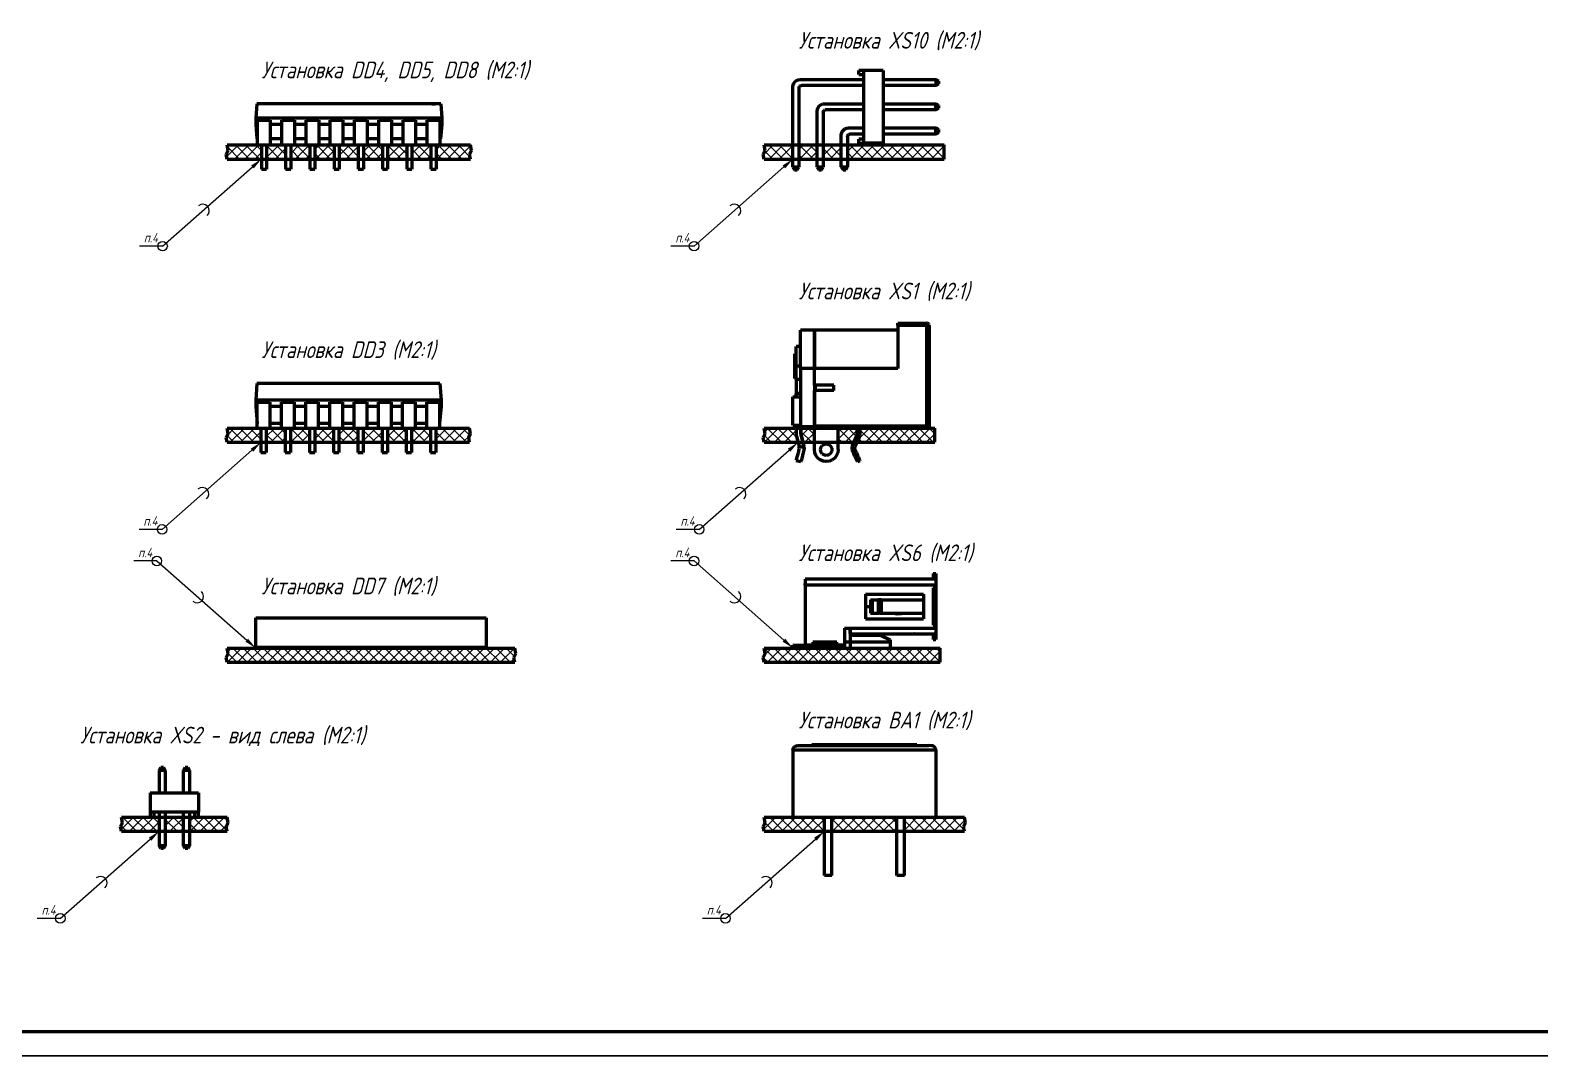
# Model space of a CAD drawing. Extents: x 260 to 1101, y 70 to 664.
# Drawn here: x 499.5 to 816.1, y 70 to 284.9 of the extents above; entities that cross this region are included whole.
import ezdxf

# ---------------------------------------------------------------- set-up
doc = ezdxf.new("R2010")
doc.units = 0
doc.header["$MEASUREMENT"] = 0
doc.layers.get('0').update_dxf_attribs({"linetype": 'CONTINUOUS', "lineweight": 15})
doc.layers.add('KONTUR', color=7, linetype='CONTINUOUS')
doc.layers.add('Основная', color=7, linetype='CONTINUOUS', lineweight=50)
doc.layers.add('тонкая', color=7, linetype='CONTINUOUS', lineweight=20)
doc.styles.add('GOST type A0', font='', dxfattribs={"oblique": 15, "height": 3.5})
doc.styles.get('GOST type A0').set_extended_font_data('GOST type A')
pattern_1 = [(45, (-36.2913, -26.6568), (-1.0606602, 1.0606602), []), (135, (-36.2913, -26.6568), (-1.0606602, -1.0606602), [])]

msp = doc.modelspace()

# ---------------------------------------------------------------- hatches: boundary and pattern name
h = msp.add_hatch()
h.set_pattern_fill('ANSI37', color=256, scale=12)
h.set_pattern_definition([(45, (-46.8164, -6.7529), (-1.0606602, 1.0606602), []), (135, (-46.8164, -6.7529), (-1.0606602, -1.0606602), [])])
h.paths.add_polyline_path([(540.823, 260.853), (541.023, 259.693), (540.623, 258.893), (540.823, 257.893), (548.017, 257.893), (548.017, 260.853), (547.231, 260.853)])
h.paths.add_polyline_path([(553.097, 257.893), (553.097, 260.853), (552.311, 260.853), (549.085, 260.853), (549.085, 257.893)])
h.paths.add_polyline_path([(558.177, 257.893), (558.177, 260.853), (557.391, 260.853), (554.165, 260.853), (554.165, 257.893)])
h.paths.add_polyline_path([(563.257, 257.893), (563.257, 260.853), (562.471, 260.853), (559.245, 260.853), (559.245, 257.893)])
h.paths.add_polyline_path([(568.337, 257.893), (568.337, 260.853), (567.551, 260.853), (564.325, 260.853), (564.325, 257.893)])
h.paths.add_polyline_path([(573.417, 257.893), (573.417, 260.853), (572.631, 260.853), (569.405, 260.853), (569.405, 257.893)])
h.paths.add_polyline_path([(578.497, 257.893), (578.497, 260.853), (577.711, 260.853), (574.485, 260.853), (574.485, 257.893)])
h.paths.add_polyline_path([(583.577, 257.893), (583.577, 260.853), (582.791, 260.853), (579.565, 260.853), (579.565, 257.893)])
h.paths.add_polyline_path([(591.839, 257.893), (591.639, 258.893), (592.039, 259.693), (591.839, 260.853), (584.645, 260.853), (584.645, 257.893)])
h = msp.add_hatch()
h.set_pattern_fill('ANSI37', color=256, scale=12)
h.set_pattern_definition([(45, (-38.7913, -0.515), (-1.0606602, 1.0606602), []), (135, (-38.7913, -0.515), (-1.0606602, -1.0606602), [])])
h.paths.add_polyline_path([(653.461, 260.853), (653.661, 259.693), (653.261, 258.893), (653.461, 257.893), (659.461, 257.893), (659.461, 260.853)])
h.paths.add_polyline_path([(664.541, 257.893), (664.541, 260.853), (660.731, 260.853), (660.731, 257.893)])
h.paths.add_polyline_path([(669.621, 257.893), (669.621, 260.853), (665.811, 260.853), (665.811, 257.893)])
h.paths.add_polyline_path([(691.193, 257.893), (691.193, 260.853), (670.891, 260.853), (670.891, 257.893)])
h = msp.add_hatch()
h.set_pattern_fill('ANSI37', color=256, scale=12)
h.set_pattern_definition([(45, (-46.8164, -46.1026), (-1.0606602, 1.0606602), []), (135, (-46.8164, -46.1026), (-1.0606602, -1.0606602), [])])
h.paths.add_polyline_path([(540.823, 201.503), (541.023, 200.343), (540.623, 199.543), (540.823, 198.543), (547.917, 198.543), (547.917, 201.503), (547.155, 201.503)])
h.paths.add_polyline_path([(552.997, 201.503), (552.235, 201.503), (549.033, 201.503), (549.033, 198.543), (552.997, 198.543)])
h.paths.add_polyline_path([(558.077, 201.503), (557.315, 201.503), (554.113, 201.503), (554.113, 198.543), (558.077, 198.543)])
h.paths.add_polyline_path([(563.157, 198.543), (563.157, 201.503), (562.395, 201.503), (559.193, 201.503), (559.193, 198.543)])
h.paths.add_polyline_path([(568.237, 198.543), (568.237, 201.503), (567.475, 201.503), (564.273, 201.503), (564.273, 198.543)])
h.paths.add_polyline_path([(573.317, 198.543), (573.317, 201.503), (572.555, 201.503), (569.353, 201.503), (569.353, 198.543)])
h.paths.add_polyline_path([(578.397, 201.503), (577.635, 201.503), (574.433, 201.503), (574.433, 198.543), (578.397, 198.543)])
h.paths.add_polyline_path([(583.477, 201.503), (582.715, 201.503), (579.513, 201.503), (579.513, 198.543), (583.477, 198.543)])
h.paths.add_polyline_path([(584.593, 198.543), (591.687, 198.543), (591.487, 199.543), (591.887, 200.343), (591.687, 201.503), (584.593, 201.503)])
h = msp.add_hatch()
h.set_pattern_fill('ANSI37', color=256, scale=12)
h.set_pattern_definition(pattern_1)
h.paths.add_polyline_path([(653.461, 201.503), (653.661, 200.343), (653.261, 199.543), (653.461, 198.543), (660.546, 198.543), (660.223, 199.751, -0.0919094), (660.161, 200.217), (660.161, 201.503)])
h = msp.add_hatch()
h.set_pattern_fill('ANSI37', color=256, scale=12)
h.set_pattern_definition(pattern_1)
h.paths.add_polyline_path([(663.961, 201.503), (661.161, 201.503), (661.161, 200.217), (661.165, 200.147), (661.173, 200.079), (661.189, 200.009), (661.582, 198.543), (663.961, 198.543)])
h.paths.add_polyline_path([(672.264, 198.543), (672.887, 199.879), (672.927, 199.987), (672.953, 200.101), (672.961, 200.217), (672.961, 201.503), (668.961, 201.503), (668.961, 198.543)])
h = msp.add_hatch()
h.set_pattern_fill('ANSI37', color=256, scale=12)
h.set_pattern_definition(pattern_1)
h.paths.add_polyline_path([(689.207, 198.543), (689.207, 201.503), (673.561, 201.503), (673.561, 200.217), (673.547, 200.015), (673.503, 199.815), (673.429, 199.625), (672.925, 198.543)])
h = msp.add_hatch()
h.set_pattern_fill('ANSI37', color=256, scale=12)
h.set_pattern_definition([(45, (-42.5389, -27.8904), (-1.0606602, 1.0606602), []), (135, (-42.5389, -27.8904), (-1.0606602, -1.0606602), [])])
h.paths.add_polyline_path([(601.135, 152.474), (600.935, 153.474), (601.335, 154.274), (601.135, 155.434), (540.823, 155.434), (541.023, 154.274), (540.623, 153.474), (540.823, 152.474)])
h = msp.add_hatch()
h.set_pattern_fill('ANSI37', color=256, scale=12)
h.set_pattern_definition([(45, (-36.2913, -43.6854), (-1.0606602, 1.0606602), []), (135, (-36.2913, -43.6854), (-1.0606602, -1.0606602), [])])
h.paths.add_polyline_path([(653.461, 155.434), (653.661, 154.274), (653.261, 153.474), (653.461, 152.474), (690.361, 152.474), (690.361, 155.434)])
h = msp.add_hatch()
h.set_pattern_fill('ANSI37', color=256, scale=12)
h.set_pattern_definition([(45, (71.3823, -32.8286), (-1.06066, 1.06066), []), (135, (71.3823, -32.8286), (-1.06066, -1.06066), [])])
h.paths.add_polyline_path([(526.568, 117.044), (526.568, 120.004), (518.663, 120.004), (518.863, 118.844), (518.463, 118.044), (518.663, 117.044)])
h.paths.add_polyline_path([(531.648, 117.044), (531.648, 120.004), (527.838, 120.004), (527.838, 117.044)])
h.paths.add_polyline_path([(540.823, 117.044), (540.623, 118.044), (541.023, 118.844), (540.823, 120.004), (532.918, 120.004), (532.918, 117.044)])
h = msp.add_hatch()
h.set_pattern_fill('ANSI37', color=256, scale=12)
h.set_pattern_definition([(45, (67.5989, -35.5048), (-1.06066, 1.06066), []), (135, (67.5989, -35.5048), (-1.06066, -1.06066), [])])
h.paths.add_polyline_path([(681.261, 117.044), (681.261, 120.004), (667.661, 120.004), (667.661, 117.044)])
h.paths.add_polyline_path([(682.861, 120.004), (682.861, 117.044), (695.461, 117.044), (695.261, 118.044), (695.661, 118.844), (695.461, 120.004)])
h.paths.add_polyline_path([(653.461, 120.004), (653.661, 118.844), (653.261, 118.044), (653.461, 117.044), (666.061, 117.044), (666.061, 120.004)])

# ---------------------------------------------------------------- linework, layer by layer
for p, q in [((527.294, 239.648), (546.141, 256.241)), ((638.738, 239.648), (657.585, 256.241)), ((527.294, 239.648), (522.454, 239.648)), ((638.738, 239.648), (633.898, 239.648)), ((527.194, 180.298), (546.041, 196.891)), ((639.823, 180.298), (658.67, 196.891)), ((527.194, 180.298), (522.354, 180.298)), ((639.823, 180.298), (634.983, 180.298)), ((526.1, 173.679), (521.26, 173.679)), ((526.1, 173.679), (544.947, 157.086)), ((638.738, 173.679), (633.898, 173.679)), ((638.738, 173.679), (657.585, 157.086)), ((505.845, 98.8), (524.692, 115.392)), ((645.338, 98.8), (664.185, 115.392)), ((505.845, 98.8), (501.005, 98.8)), ((645.338, 98.8), (640.498, 98.8))]:
    msp.add_line(p, q)
for centre in [(527.294, 239.648), (638.738, 239.648), (527.194, 180.298), (639.823, 180.298), (526.1, 173.679), (638.738, 173.679), (505.845, 98.8), (645.338, 98.8)]:
    msp.add_circle(centre, 1)
for centre, start, end in [((535.729, 247.074), 311.36007, 131.36007), ((647.173, 247.074), 311.36007, 131.36007), ((535.629, 187.724), 311.36007, 131.36007), ((648.258, 187.724), 311.36007, 131.36007), ((534.535, 166.253), 228.63993, 48.63993), ((647.173, 166.253), 228.63993, 48.63993), ((514.28, 106.226), 311.36007, 131.36007), ((653.773, 106.226), 311.36007, 131.36007)]:
    msp.add_arc(centre, 1.371, start, end)
for points in [[(546.416, 255.928), (545.866, 256.553), (548.017, 257.893)], [(657.86, 255.928), (657.31, 256.553), (659.461, 257.893)], [(546.316, 196.578), (545.766, 197.204), (547.917, 198.543)], [(658.945, 196.578), (658.395, 197.204), (660.546, 198.543)], [(545.222, 157.399), (544.672, 156.773), (546.823, 155.434)], [(657.86, 157.399), (657.31, 156.773), (659.461, 155.434)], [(524.967, 115.079), (524.417, 115.705), (526.568, 117.044)], [(664.46, 115.079), (663.91, 115.705), (666.061, 117.044)]]:
    msp.add_solid(points)
at = {"layer": 'KONTUR'}
msp.add_line((1101, 70), (260, 70), dxfattribs=at)
at = {"layer": 'Основная'}
for p, q in [((674.32, 276.473), (673.304, 276.473)), ((673.304, 275.609), (673.304, 276.473)), ((673.304, 275.609), (674.32, 275.609)), ((678.384, 276.473), (674.32, 276.473)), ((674.32, 261.233), (674.32, 276.473)), ((678.384, 276.473), (678.384, 261.233)), ((659.461, 273.044), (659.513, 273.438)), ((659.461, 260.853), (659.461, 273.044)), ((659.513, 273.438), (659.665, 273.806)), ((659.665, 273.806), (659.908, 274.121)), ((659.908, 274.121), (660.223, 274.363)), ((660.223, 274.363), (660.591, 274.516)), ((660.591, 274.516), (660.985, 274.568)), ((660.731, 272.79), (660.749, 272.921)), ((660.731, 272.79), (660.731, 260.853)), ((660.749, 272.921), (660.799, 273.044)), ((660.799, 273.044), (660.88, 273.149)), ((660.88, 273.149), (660.985, 273.23)), ((660.985, 274.568), (674.32, 274.568)), ((660.985, 273.23), (661.108, 273.28)), ((661.108, 273.28), (661.239, 273.298)), ((674.32, 273.298), (661.239, 273.298)), ((678.384, 274.568), (689.459, 274.568)), ((689.459, 273.298), (678.384, 273.298)), ((690.068, 274.216), (689.459, 274.568)), ((689.459, 274.568), (689.459, 273.298)), ((689.459, 273.298), (690.068, 273.65)), ((690.068, 273.65), (690.068, 274.216)), ((547.027, 269.489), (546.823, 266.471)), ((585.635, 269.489), (547.027, 269.489)), ((583.788, 269.495), (583.793, 269.495)), ((583.788, 269.49), (583.788, 269.495)), ((583.788, 269.49), (583.788, 269.489)), ((583.793, 269.495), (583.818, 269.495)), ((583.818, 269.495), (583.862, 269.495)), ((583.862, 269.495), (583.921, 269.495)), ((583.921, 269.495), (583.992, 269.495)), ((583.992, 269.495), (584.071, 269.495)), ((584.071, 269.495), (584.152, 269.495)), ((584.152, 269.495), (584.231, 269.495)), ((584.231, 269.495), (584.302, 269.495)), ((584.302, 269.495), (584.361, 269.495)), ((584.361, 269.495), (584.405, 269.495)), ((584.405, 269.495), (584.43, 269.495)), ((584.43, 269.495), (584.435, 269.495)), ((584.435, 269.493), (584.435, 269.495)), ((584.435, 269.493), (584.435, 269.489)), ((585.635, 269.489), (585.839, 266.471)), ((664.988, 269.041), (665.303, 269.283)), ((665.303, 269.283), (665.671, 269.436)), ((665.671, 269.436), (666.065, 269.488)), ((666.065, 269.488), (674.32, 269.488)), ((678.384, 269.488), (689.459, 269.488)), ((690.068, 269.136), (689.459, 269.488)), ((689.459, 268.218), (689.459, 269.488)), ((690.068, 268.57), (690.068, 269.136)), ((546.823, 266.471), (546.823, 265.141)), ((585.839, 266.471), (546.823, 266.471)), ((547.231, 260.853), (547.231, 266.061)), ((547.231, 266.061), (549.871, 266.061)), ((549.871, 266.061), (549.871, 260.853)), ((552.311, 260.853), (552.311, 266.061)), ((552.311, 266.061), (554.951, 266.061)), ((554.951, 266.061), (554.951, 260.853)), ((557.391, 260.853), (557.391, 266.061)), ((557.391, 266.061), (560.031, 266.061)), ((560.031, 266.061), (560.031, 260.853)), ((562.471, 260.853), (562.471, 266.061)), ((562.471, 266.061), (565.111, 266.061)), ((565.111, 266.061), (565.111, 260.853)), ((567.551, 260.853), (567.551, 266.061)), ((567.551, 266.061), (570.191, 266.061)), ((570.191, 266.061), (570.191, 260.853)), ((572.631, 260.853), (572.631, 266.061)), ((572.631, 266.061), (575.271, 266.061)), ((575.271, 266.061), (575.271, 260.853)), ((577.711, 260.853), (577.711, 266.061)), ((577.711, 266.061), (580.351, 266.061)), ((580.351, 266.061), (580.351, 260.853)), ((582.791, 260.853), (582.791, 266.061)), ((582.791, 266.061), (585.431, 266.061)), ((585.431, 266.061), (585.431, 260.853)), ((585.839, 266.471), (585.839, 265.141)), ((664.541, 267.964), (664.593, 268.358)), ((664.541, 260.853), (664.541, 267.964)), ((664.593, 268.358), (664.745, 268.726)), ((664.745, 268.726), (664.988, 269.041)), ((665.811, 267.71), (665.829, 267.841)), ((665.811, 267.71), (665.811, 260.853)), ((665.829, 267.841), (665.879, 267.964)), ((665.879, 267.964), (665.96, 268.069)), ((665.96, 268.069), (666.065, 268.15)), ((666.065, 268.15), (666.188, 268.2)), ((666.188, 268.2), (666.319, 268.218)), ((674.32, 268.218), (666.319, 268.218)), ((689.459, 268.218), (678.384, 268.218)), ((689.459, 268.218), (690.068, 268.57)), ((546.823, 265.141), (547.077, 262.123)), ((547.231, 265.141), (546.823, 265.141)), ((552.311, 265.141), (549.871, 265.141)), ((557.391, 265.141), (554.951, 265.141)), ((562.471, 265.141), (560.031, 265.141)), ((567.551, 265.141), (565.111, 265.141)), ((572.631, 265.141), (570.191, 265.141)), ((577.711, 265.141), (575.271, 265.141)), ((582.791, 265.141), (580.351, 265.141)), ((585.839, 265.141), (585.431, 265.141)), ((585.839, 265.141), (585.585, 262.123)), ((669.621, 262.884), (669.673, 263.278)), ((669.621, 260.853), (669.621, 262.884)), ((669.673, 263.278), (669.825, 263.646)), ((669.825, 263.646), (670.068, 263.961)), ((670.068, 263.961), (670.383, 264.203)), ((670.383, 264.203), (670.751, 264.356)), ((670.751, 264.356), (671.145, 264.408)), ((670.891, 262.63), (670.909, 262.761)), ((670.909, 262.761), (670.959, 262.884)), ((670.959, 262.884), (671.04, 262.989)), ((671.04, 262.989), (671.145, 263.07)), ((671.145, 264.408), (674.32, 264.408)), ((671.145, 263.07), (671.268, 263.12)), ((671.268, 263.12), (671.399, 263.138)), ((674.32, 263.138), (671.399, 263.138)), ((678.384, 264.408), (689.459, 264.408)), ((689.459, 263.138), (678.384, 263.138)), ((690.068, 264.056), (689.459, 264.408)), ((689.459, 263.138), (689.459, 264.408)), ((689.459, 263.138), (690.068, 263.49)), ((690.068, 263.49), (690.068, 264.056)), ((540.623, 258.893), (541.023, 259.693)), ((540.823, 260.853), (591.839, 260.853)), ((541.023, 259.693), (540.823, 260.853)), ((547.231, 262.123), (547.077, 262.123)), ((547.231, 260.853), (549.871, 260.853)), ((548.017, 260.853), (548.017, 255.773)), ((549.085, 260.853), (549.085, 255.773)), ((552.311, 262.123), (549.871, 262.123)), ((552.311, 260.853), (554.951, 260.853)), ((553.097, 260.853), (553.097, 255.773)), ((554.165, 260.853), (554.165, 255.773)), ((557.391, 262.123), (554.951, 262.123)), ((557.391, 260.853), (560.031, 260.853)), ((558.177, 260.853), (558.177, 255.773)), ((559.245, 260.853), (559.245, 255.773)), ((562.471, 262.123), (560.031, 262.123)), ((562.471, 260.853), (565.111, 260.853)), ((563.257, 260.853), (563.257, 255.773)), ((564.325, 260.853), (564.325, 255.773)), ((567.551, 262.123), (565.111, 262.123)), ((567.551, 260.853), (570.191, 260.853)), ((568.337, 260.853), (568.337, 255.773)), ((569.405, 260.853), (569.405, 255.773)), ((572.631, 262.123), (570.191, 262.123)), ((572.631, 260.853), (575.271, 260.853)), ((573.417, 260.853), (573.417, 255.773)), ((574.485, 260.853), (574.485, 255.773)), ((577.711, 262.123), (575.271, 262.123)), ((577.711, 260.853), (580.351, 260.853)), ((578.497, 260.853), (578.497, 255.773)), ((579.565, 260.853), (579.565, 255.773)), ((582.791, 262.123), (580.351, 262.123)), ((582.791, 260.853), (585.431, 260.853)), ((583.577, 260.853), (583.577, 255.773)), ((584.645, 260.853), (584.645, 255.773)), ((585.585, 262.123), (585.431, 262.123)), ((591.639, 258.893), (592.039, 259.693)), ((592.039, 259.693), (591.839, 260.853)), ((653.261, 258.893), (653.661, 259.693)), ((653.461, 260.853), (691.193, 260.853)), ((653.661, 259.693), (653.461, 260.853)), ((659.461, 256.254), (659.461, 260.853)), ((660.731, 260.853), (660.731, 256.254)), ((664.541, 256.254), (664.541, 260.853)), ((665.811, 260.853), (665.811, 256.254)), ((669.621, 256.254), (669.621, 260.853)), ((670.891, 262.63), (670.891, 260.853)), ((670.891, 260.853), (670.891, 256.254)), ((673.304, 261.233), (673.304, 262.096)), ((674.32, 262.096), (673.304, 262.096)), ((673.304, 261.233), (674.32, 261.233)), ((674.32, 261.233), (674.32, 260.853)), ((678.384, 261.233), (674.32, 261.233)), ((678.384, 261.233), (678.384, 260.853)), ((691.193, 257.893), (691.193, 260.853)), ((540.823, 257.893), (540.623, 258.893)), ((540.823, 257.893), (591.839, 257.893)), ((591.839, 257.893), (591.639, 258.893)), ((653.461, 257.893), (653.261, 258.893)), ((653.461, 257.893), (691.193, 257.893)), ((548.017, 255.773), (549.085, 255.773)), ((553.097, 255.773), (554.165, 255.773)), ((558.177, 255.773), (559.245, 255.773)), ((563.257, 255.773), (564.325, 255.773)), ((568.337, 255.773), (569.405, 255.773)), ((573.417, 255.773), (574.485, 255.773)), ((578.497, 255.773), (579.565, 255.773)), ((583.577, 255.773), (584.645, 255.773)), ((659.476, 256.229), (659.461, 256.254)), ((659.476, 256.229), (659.813, 255.645)), ((660.717, 256.229), (659.476, 256.229)), ((659.813, 255.645), (660.379, 255.645)), ((660.379, 255.645), (660.717, 256.229)), ((660.731, 256.254), (660.717, 256.229)), ((664.556, 256.229), (664.541, 256.254)), ((664.556, 256.229), (664.893, 255.645)), ((665.797, 256.229), (664.556, 256.229)), ((664.893, 255.645), (665.459, 255.645)), ((665.459, 255.645), (665.797, 256.229)), ((665.811, 256.254), (665.797, 256.229)), ((669.636, 256.229), (669.621, 256.254)), ((669.636, 256.229), (669.973, 255.645)), ((670.877, 256.229), (669.636, 256.229)), ((669.973, 255.645), (670.539, 255.645)), ((670.539, 255.645), (670.877, 256.229)), ((670.891, 256.254), (670.877, 256.229)), ((661.061, 221.75), (661.061, 222.023)), ((663.961, 222.023), (661.061, 222.023)), ((661.061, 220.951), (661.061, 221.75)), ((663.961, 222.023), (663.961, 221.75)), ((663.961, 221.75), (663.961, 222.023)), ((681.461, 222.023), (663.961, 222.023)), ((663.961, 221.75), (663.961, 220.951)), ((663.961, 220.951), (663.961, 221.75)), ((681.461, 223.486), (681.461, 223.503)), ((681.461, 223.503), (687.561, 223.503)), ((681.461, 223.436), (681.461, 223.486)), ((681.461, 223.356), (681.461, 223.436)), ((681.461, 223.253), (681.461, 223.356)), ((681.461, 223.132), (681.461, 223.253)), ((681.461, 223.003), (681.461, 223.132)), ((681.461, 223.003), (681.461, 214.023)), ((687.561, 223.003), (681.461, 223.003)), ((687.561, 223.503), (687.561, 223.486)), ((687.691, 223.486), (687.561, 223.503)), ((687.561, 223.486), (687.561, 223.436)), ((687.561, 223.436), (687.561, 223.356)), ((687.561, 223.356), (687.561, 223.253)), ((687.561, 223.253), (687.561, 223.132)), ((687.561, 223.132), (687.561, 223.003)), ((687.691, 223.003), (687.561, 223.003)), ((687.561, 202.003), (687.561, 223.003)), ((687.811, 223.436), (687.691, 223.486)), ((687.811, 223.003), (687.691, 223.003)), ((687.915, 223.356), (687.811, 223.436)), ((687.915, 223.003), (687.811, 223.003)), ((687.994, 223.253), (687.915, 223.356)), ((687.994, 223.003), (687.915, 223.003)), ((688.044, 223.132), (687.994, 223.253)), ((688.044, 223.003), (687.994, 223.003)), ((688.061, 223.003), (688.044, 223.132)), ((688.061, 223.003), (688.044, 223.003)), ((688.061, 223.003), (688.061, 202.003)), ((660.161, 218.463), (660.161, 218.603)), ((661.061, 218.603), (660.161, 218.603)), ((660.161, 218.054), (660.161, 218.463)), ((661.061, 219.68), (661.061, 220.951)), ((661.061, 218.023), (661.061, 219.68)), ((663.961, 220.951), (663.961, 219.68)), ((663.961, 219.68), (663.961, 220.951)), ((663.961, 219.68), (663.961, 218.023)), ((663.961, 218.023), (663.961, 219.68)), ((659.861, 217.014), (659.861, 217.103)), ((659.861, 217.103), (660.161, 217.103)), ((659.861, 216.755), (659.861, 217.014)), ((659.861, 216.341), (659.861, 216.755)), ((659.861, 215.803), (659.861, 216.341)), ((659.861, 215.176), (659.861, 215.803)), ((660.161, 217.402), (660.161, 218.054)), ((660.161, 216.553), (660.161, 217.402)), ((660.161, 215.564), (660.161, 216.553)), ((660.161, 214.503), (660.161, 215.564)), ((661.061, 216.093), (661.061, 218.023)), ((661.061, 214.023), (661.061, 216.093)), ((663.961, 218.023), (663.961, 216.093)), ((663.961, 216.093), (663.961, 218.023)), ((663.961, 216.093), (663.961, 214.023)), ((663.961, 214.023), (663.961, 216.093)), ((659.861, 214.503), (659.861, 215.176)), ((659.861, 213.83), (659.861, 214.503)), ((659.861, 214.503), (660.161, 214.503)), ((659.861, 213.203), (659.861, 213.83)), ((659.861, 212.664), (659.861, 213.203)), ((659.861, 212.251), (659.861, 212.664)), ((659.861, 211.991), (659.861, 212.251)), ((660.161, 213.489), (660.161, 214.503)), ((661.061, 214.503), (660.161, 214.503)), ((660.161, 212.537), (660.161, 213.489)), ((660.161, 211.708), (660.161, 212.537)), ((661.061, 214.023), (661.061, 201.803)), ((663.961, 214.023), (661.061, 214.023)), ((681.461, 214.023), (663.961, 214.023)), ((663.961, 210.503), (663.961, 214.023)), ((547.079, 210.901), (546.823, 207.375)), ((585.431, 210.901), (547.079, 210.901)), ((583.661, 210.907), (583.668, 210.907)), ((583.661, 210.905), (583.661, 210.907)), ((583.661, 210.905), (583.661, 210.901)), ((583.668, 210.907), (583.697, 210.907)), ((583.697, 210.907), (583.747, 210.907)), ((583.747, 210.907), (583.816, 210.907)), ((583.816, 210.907), (583.898, 210.907)), ((583.898, 210.907), (583.989, 210.907)), ((583.989, 210.907), (584.082, 210.907)), ((584.082, 210.907), (584.173, 210.907)), ((584.173, 210.907), (584.255, 210.907)), ((584.255, 210.907), (584.324, 210.907)), ((584.324, 210.907), (584.374, 210.907)), ((584.374, 210.907), (584.403, 210.907)), ((584.403, 210.907), (584.409, 210.907)), ((584.409, 210.902), (584.409, 210.907)), ((584.409, 210.902), (584.409, 210.901)), ((585.431, 210.901), (585.687, 207.375)), ((659.861, 211.903), (659.861, 211.991)), ((659.861, 211.903), (660.161, 211.903)), ((660.161, 211.708), (660.161, 208.796)), ((661.061, 211.708), (660.161, 211.708)), ((663.961, 210.503), (663.961, 201.873)), ((668.061, 210.503), (663.961, 210.503)), ((663.961, 210.503), (663.961, 209.403)), ((668.061, 209.403), (663.961, 209.403)), ((663.961, 202.003), (663.961, 209.403)), ((664.161, 210.503), (664.161, 209.403)), ((668.061, 209.403), (668.061, 210.503)), ((546.823, 207.375), (546.823, 206.045)), ((585.687, 207.375), (546.823, 207.375)), ((546.823, 206.045), (547.129, 202.519)), ((547.155, 206.045), (546.823, 206.045)), ((547.155, 201.503), (547.155, 206.963)), ((547.155, 206.963), (549.795, 206.963)), ((549.795, 206.963), (549.795, 201.503)), ((552.235, 206.045), (549.795, 206.045)), ((552.235, 201.503), (552.235, 206.963)), ((552.235, 206.963), (554.875, 206.963)), ((554.875, 206.963), (554.875, 201.503)), ((557.315, 206.045), (554.875, 206.045)), ((557.315, 201.503), (557.315, 206.963)), ((557.315, 206.963), (559.955, 206.963)), ((559.955, 206.963), (559.955, 201.503)), ((562.395, 206.045), (559.955, 206.045)), ((562.395, 201.503), (562.395, 206.963)), ((562.395, 206.963), (565.035, 206.963)), ((565.035, 206.963), (565.035, 201.503)), ((567.475, 206.045), (565.035, 206.045)), ((567.475, 201.503), (567.475, 206.963)), ((567.475, 206.963), (570.115, 206.963)), ((570.115, 206.963), (570.115, 201.503)), ((572.555, 206.045), (570.115, 206.045)), ((572.555, 201.503), (572.555, 206.963)), ((572.555, 206.963), (575.195, 206.963)), ((575.195, 206.963), (575.195, 201.503)), ((577.635, 206.045), (575.195, 206.045)), ((577.635, 201.503), (577.635, 206.963)), ((577.635, 206.963), (580.275, 206.963)), ((580.275, 206.963), (580.275, 201.503)), ((582.715, 206.045), (580.275, 206.045)), ((582.715, 201.503), (582.715, 206.963)), ((582.715, 206.963), (585.355, 206.963)), ((585.355, 206.963), (585.355, 201.503)), ((585.687, 206.045), (585.355, 206.045)), ((585.687, 206.045), (585.381, 202.519)), ((585.687, 207.375), (585.687, 206.045)), ((659.461, 202.103), (659.461, 208.103)), ((659.461, 208.103), (661.061, 208.103)), ((660.161, 208.669), (660.161, 208.796)), ((661.061, 208.796), (660.161, 208.796)), ((660.161, 208.503), (660.161, 208.669)), ((660.161, 208.669), (660.161, 208.503)), ((660.161, 208.31), (660.161, 208.503)), ((660.161, 208.103), (660.161, 208.31)), ((540.623, 199.543), (541.023, 200.343)), ((540.823, 198.543), (540.623, 199.543)), ((540.823, 201.503), (591.687, 201.503)), ((541.023, 200.343), (540.823, 201.503)), ((547.155, 202.519), (547.129, 202.519)), ((547.155, 201.503), (549.795, 201.503)), ((547.917, 201.503), (547.917, 196.423)), ((549.033, 201.503), (549.033, 196.423)), ((552.235, 202.519), (549.795, 202.519)), ((552.235, 201.503), (554.875, 201.503)), ((552.997, 201.503), (552.997, 196.423)), ((554.113, 201.503), (554.113, 196.423)), ((557.315, 202.519), (554.875, 202.519)), ((557.315, 201.503), (559.955, 201.503)), ((558.077, 201.503), (558.077, 196.423)), ((559.193, 201.503), (559.193, 196.423)), ((562.395, 202.519), (559.955, 202.519)), ((562.395, 201.503), (565.035, 201.503)), ((563.157, 201.503), (563.157, 196.423)), ((564.273, 201.503), (564.273, 196.423)), ((567.475, 202.519), (565.035, 202.519)), ((567.475, 201.503), (570.115, 201.503)), ((568.237, 201.503), (568.237, 196.423)), ((569.353, 201.503), (569.353, 196.423)), ((572.555, 202.519), (570.115, 202.519)), ((572.555, 201.503), (575.195, 201.503)), ((573.317, 201.503), (573.317, 196.423)), ((574.433, 201.503), (574.433, 196.423)), ((577.635, 202.519), (575.195, 202.519)), ((577.635, 201.503), (580.275, 201.503)), ((578.397, 201.503), (578.397, 196.423)), ((579.513, 201.503), (579.513, 196.423)), ((582.715, 202.519), (580.275, 202.519)), ((582.715, 201.503), (585.355, 201.503)), ((583.477, 201.503), (583.477, 196.423)), ((584.593, 201.503), (584.593, 196.423)), ((585.381, 202.519), (585.355, 202.519)), ((591.487, 199.543), (591.887, 200.343)), ((591.687, 198.543), (591.487, 199.543)), ((591.887, 200.343), (591.687, 201.503)), ((653.261, 199.543), (653.661, 200.343)), ((653.461, 198.543), (653.261, 199.543)), ((653.461, 201.503), (689.207, 201.503)), ((653.661, 200.343), (653.461, 201.503)), ((659.461, 202.103), (661.061, 202.103)), ((660.161, 202.103), (660.161, 201.503)), ((660.161, 202.103), (660.161, 200.217)), ((660.161, 202.103), (660.161, 200.217)), ((660.161, 200.217), (660.167, 200.061)), ((660.161, 200.217), (660.167, 200.061)), ((660.167, 200.061), (660.189, 199.905)), ((660.167, 200.061), (660.189, 199.905)), ((660.189, 199.905), (660.223, 199.751)), ((660.189, 199.905), (660.223, 199.751)), ((660.206, 199.828), (660.769, 197.709)), ((660.223, 199.751), (660.769, 197.709)), ((663.961, 201.803), (661.061, 201.803)), ((661.161, 201.803), (661.161, 201.503)), ((661.161, 200.217), (661.161, 201.803)), ((661.161, 201.803), (661.161, 200.217)), ((661.165, 200.147), (661.161, 200.217)), ((661.161, 200.217), (661.165, 200.147)), ((661.173, 200.079), (661.165, 200.147)), ((661.165, 200.147), (661.173, 200.079)), ((661.189, 200.009), (661.173, 200.079)), ((661.173, 200.079), (661.189, 200.009)), ((661.779, 197.805), (661.189, 200.009)), ((661.189, 200.009), (661.779, 197.805)), ((663.961, 201.873), (663.961, 202.003)), ((663.961, 202.003), (687.561, 202.003)), ((663.961, 201.753), (663.961, 201.873)), ((663.961, 201.803), (663.961, 201.52)), ((663.961, 201.503), (663.961, 201.803)), ((663.961, 201.649), (663.961, 201.753)), ((663.961, 201.57), (663.961, 201.649)), ((663.961, 201.52), (663.961, 201.57)), ((663.961, 201.503), (663.961, 201.52)), ((663.961, 197.003), (663.961, 201.503)), ((668.961, 197.003), (668.961, 201.503)), ((672.887, 199.879), (671.961, 197.893)), ((671.961, 197.893), (672.887, 199.879)), ((672.503, 197.639), (673.429, 199.625)), ((672.503, 197.639), (673.429, 199.625)), ((672.927, 199.987), (672.887, 199.879)), ((672.887, 199.879), (672.927, 199.987)), ((672.953, 200.101), (672.927, 199.987)), ((672.927, 199.987), (672.953, 200.101)), ((672.961, 200.217), (672.953, 200.101)), ((672.953, 200.101), (672.961, 200.217)), ((672.961, 201.503), (672.961, 200.217)), ((672.961, 200.217), (672.961, 201.503)), ((673.429, 199.625), (673.503, 199.815)), ((673.429, 199.625), (673.503, 199.815)), ((673.503, 199.815), (673.547, 200.015)), ((673.503, 199.815), (673.547, 200.015)), ((673.547, 200.015), (673.561, 200.217)), ((673.547, 200.015), (673.549, 200.044)), ((673.561, 200.217), (673.561, 201.503)), ((673.561, 200.39), (673.561, 201.503)), ((687.691, 202.003), (687.561, 202.003)), ((687.561, 202.003), (687.561, 201.873)), ((687.561, 201.873), (687.561, 201.753)), ((687.561, 201.753), (687.561, 201.649)), ((687.561, 201.649), (687.561, 201.57)), ((687.561, 201.57), (687.561, 201.52)), ((687.561, 201.52), (687.561, 201.503)), ((687.561, 201.503), (687.691, 201.52)), ((687.811, 202.003), (687.691, 202.003)), ((687.811, 201.57), (687.691, 201.52)), ((687.915, 202.003), (687.811, 202.003)), ((687.915, 201.649), (687.811, 201.57)), ((687.994, 202.003), (687.915, 202.003)), ((687.994, 201.753), (687.915, 201.649)), ((688.044, 202.003), (687.994, 202.003)), ((688.044, 201.873), (687.994, 201.753)), ((688.061, 202.003), (688.044, 201.873)), ((688.061, 202.003), (688.044, 202.003)), ((689.207, 198.543), (689.207, 201.503)), ((540.823, 198.543), (591.687, 198.543)), ((547.917, 196.423), (549.033, 196.423)), ((552.997, 196.423), (554.113, 196.423)), ((558.077, 196.423), (559.193, 196.423)), ((563.157, 196.423), (564.273, 196.423)), ((568.237, 196.423), (569.353, 196.423)), ((573.317, 196.423), (574.433, 196.423)), ((578.397, 196.423), (579.513, 196.423)), ((583.477, 196.423), (584.593, 196.423)), ((653.461, 198.543), (689.207, 198.543)), ((660.432, 195.709), (660.61, 196.371)), ((660.546, 198.543), (660.77, 197.709)), ((660.61, 196.371), (660.813, 197.132)), ((660.813, 197.546), (660.77, 197.709)), ((660.77, 197.709), (661.839, 197.423)), ((660.841, 197.339), (660.813, 197.546)), ((660.813, 197.132), (660.841, 197.339)), ((661.779, 196.873), (661.576, 196.113)), ((661.779, 197.805), (661.582, 198.543)), ((661.808, 197.679), (661.779, 197.805)), ((661.841, 197.339), (661.779, 196.873)), ((661.828, 197.551), (661.808, 197.679)), ((661.839, 197.423), (661.828, 197.551)), ((661.839, 197.423), (661.841, 197.339)), ((664.046, 196.356), (663.961, 197.003)), ((664.296, 195.753), (664.046, 196.356)), ((665.261, 197.003), (665.302, 197.313)), ((665.302, 196.692), (665.261, 197.003)), ((665.302, 197.313), (665.422, 197.603)), ((665.422, 196.403), (665.302, 196.692)), ((665.422, 197.603), (665.613, 197.851)), ((665.613, 196.154), (665.422, 196.403)), ((665.613, 197.851), (665.861, 198.042)), ((665.861, 198.042), (666.151, 198.162)), ((666.151, 198.162), (666.461, 198.203)), ((666.461, 198.203), (666.772, 198.162)), ((666.772, 198.162), (667.061, 198.042)), ((667.061, 198.042), (667.31, 197.851)), ((667.31, 197.851), (667.501, 197.603)), ((667.501, 196.403), (667.31, 196.154)), ((667.501, 197.603), (667.62, 197.313)), ((667.62, 196.692), (667.501, 196.403)), ((667.62, 197.313), (667.661, 197.003)), ((667.661, 197.003), (667.62, 196.692)), ((668.876, 196.356), (668.626, 195.753)), ((668.961, 197.003), (668.876, 196.356)), ((671.847, 197.526), (671.838, 197.141)), ((671.838, 197.141), (671.934, 196.769)), ((671.96, 197.893), (671.847, 197.526)), ((671.934, 196.769), (672.479, 197.023)), ((671.96, 196.71), (671.934, 196.769)), ((672.263, 198.543), (671.96, 197.893)), ((672.228, 196.135), (671.96, 196.71)), ((672.432, 197.228), (672.441, 197.439)), ((672.479, 197.023), (672.432, 197.228)), ((672.441, 197.439), (672.504, 197.639)), ((672.479, 197.023), (672.504, 196.963)), ((672.504, 197.639), (672.925, 198.543)), ((672.504, 196.963), (672.772, 196.388)), ((672.772, 196.388), (673.021, 195.855)), ((660.178, 194.762), (660.208, 194.873)), ((660.178, 194.762), (661.144, 194.503)), ((660.208, 194.873), (660.295, 195.197)), ((660.295, 195.197), (660.432, 195.709)), ((661.174, 194.614), (661.144, 194.503)), ((661.261, 194.938), (661.174, 194.614)), ((661.398, 195.451), (661.261, 194.938)), ((661.576, 196.113), (661.398, 195.451)), ((664.694, 195.235), (664.296, 195.753)), ((665.211, 194.838), (664.694, 195.235)), ((665.814, 194.588), (665.211, 194.838)), ((665.861, 195.964), (665.613, 196.154)), ((666.461, 194.503), (665.814, 194.588)), ((666.151, 195.844), (665.861, 195.964)), ((666.461, 195.803), (666.151, 195.844)), ((666.772, 195.844), (666.461, 195.803)), ((667.108, 194.588), (666.461, 194.503)), ((667.061, 195.964), (666.772, 195.844)), ((667.31, 196.154), (667.061, 195.964)), ((667.711, 194.838), (667.108, 194.588)), ((668.229, 195.235), (667.711, 194.838)), ((668.626, 195.753), (668.229, 195.235)), ((672.477, 195.602), (672.228, 196.135)), ((672.69, 195.146), (672.477, 195.602)), ((672.852, 194.797), (672.69, 195.146)), ((672.955, 194.578), (672.852, 194.797)), ((672.989, 194.503), (672.955, 194.578)), ((672.989, 194.503), (673.533, 194.756)), ((673.021, 195.855), (673.233, 195.399)), ((673.233, 195.399), (673.396, 195.05)), ((673.396, 195.05), (673.498, 194.831)), ((673.498, 194.831), (673.533, 194.756)), ((688.861, 171.034), (688.861, 169.834)), ((688.861, 171.034), (689.461, 171.034)), ((689.461, 171.034), (689.461, 169.834)), ((689.461, 169.834), (662.061, 169.834)), ((662.061, 169.834), (662.061, 169.793)), ((662.061, 169.793), (662.061, 169.673)), ((662.061, 169.673), (662.061, 169.483)), ((662.061, 169.483), (662.061, 169.234)), ((662.061, 169.234), (662.061, 168.945)), ((662.061, 168.945), (662.061, 168.634)), ((662.061, 168.634), (662.061, 168.945)), ((662.061, 168.634), (662.061, 156.034)), ((689.461, 168.634), (662.061, 168.634)), ((688.861, 168.034), (688.861, 160.234)), ((688.861, 168.034), (689.461, 168.034)), ((689.461, 169.834), (689.461, 169.793)), ((689.461, 169.793), (689.461, 169.673)), ((689.461, 169.673), (689.461, 169.483)), ((689.461, 169.483), (689.461, 169.234)), ((689.461, 169.234), (689.461, 168.945)), ((689.461, 168.945), (689.461, 168.634)), ((689.461, 168.634), (689.461, 168.034)), ((689.461, 168.034), (689.461, 160.234)), ((689.461, 159.634), (689.461, 168.034)), ((674.661, 166.734), (674.661, 161.534)), ((674.661, 166.734), (686.861, 166.734)), ((675.734, 165.534), (675.734, 162.734)), ((675.734, 165.534), (676.061, 165.534)), ((676.061, 165.534), (676.061, 162.734)), ((676.061, 165.534), (677.368, 165.534)), ((677.561, 165.534), (677.368, 165.534)), ((677.368, 165.534), (677.368, 162.734)), ((677.765, 165.534), (677.561, 165.534)), ((677.971, 165.534), (677.765, 165.534)), ((677.971, 165.534), (677.971, 162.734)), ((677.971, 165.534), (686.861, 165.534)), ((686.861, 166.734), (686.861, 165.534)), ((686.861, 165.534), (686.861, 162.734)), ((546.823, 155.536), (546.823, 161.734)), ((546.823, 161.734), (595.135, 161.734)), ((550.447, 161.734), (550.447, 161.738)), ((550.447, 161.738), (550.486, 161.738)), ((550.486, 161.738), (550.597, 161.738)), ((550.597, 161.738), (550.775, 161.738)), ((550.775, 161.738), (551.008, 161.738)), ((551.008, 161.738), (551.282, 161.738)), ((551.282, 161.738), (551.58, 161.738)), ((551.58, 161.738), (551.882, 161.738)), ((551.882, 161.738), (552.17, 161.738)), ((552.17, 161.738), (552.425, 161.738)), ((552.425, 161.738), (552.633, 161.738)), ((552.633, 161.738), (552.778, 161.738)), ((552.778, 161.738), (552.854, 161.738)), ((552.854, 161.738), (552.863, 161.738)), ((552.863, 161.736), (552.863, 161.738)), ((552.863, 161.736), (552.863, 161.734)), ((595.135, 161.734), (595.135, 155.536)), ((674.661, 164.114), (675.734, 164.114)), ((674.661, 161.534), (686.861, 161.534)), ((675.734, 162.734), (676.061, 162.734)), ((676.061, 162.734), (677.368, 162.734)), ((677.561, 162.734), (677.368, 162.734)), ((677.368, 162.734), (677.561, 162.734)), ((677.765, 162.734), (677.561, 162.734)), ((677.971, 162.734), (677.765, 162.734)), ((677.765, 162.734), (677.971, 162.734)), ((677.971, 162.734), (686.861, 162.734)), ((680.439, 162.684), (680.297, 162.734)), ((681.323, 162.516), (680.439, 162.684)), ((682.215, 162.627), (681.323, 162.516)), ((682.446, 162.734), (682.215, 162.627)), ((686.861, 162.734), (686.861, 161.534)), ((670.261, 159.634), (671.461, 159.634)), ((670.261, 159.634), (670.261, 156.034)), ((671.461, 159.324), (671.461, 159.634)), ((671.461, 159.634), (671.461, 156.634)), ((671.461, 159.634), (689.461, 159.634)), ((671.461, 159.034), (671.461, 159.324)), ((671.461, 158.786), (671.461, 159.034)), ((671.461, 158.595), (671.461, 158.786)), ((671.461, 158.475), (671.461, 158.595)), ((671.461, 158.474), (671.461, 158.475)), ((671.461, 158.434), (689.461, 158.434)), ((684.921, 158.394), (684.893, 158.434)), ((684.977, 158.434), (684.921, 158.394)), ((688.861, 160.234), (689.461, 160.234)), ((688.861, 158.434), (688.861, 157.234)), ((689.461, 160.234), (689.461, 159.634)), ((689.461, 159.634), (689.461, 159.324)), ((689.461, 159.324), (689.461, 159.034)), ((689.461, 159.034), (689.461, 158.786)), ((689.461, 158.786), (689.461, 158.595)), ((689.461, 158.595), (689.461, 158.475)), ((689.461, 158.475), (689.461, 158.434)), ((689.461, 158.434), (689.461, 157.234)), ((540.823, 155.434), (601.135, 155.434)), ((541.023, 154.274), (540.823, 155.434)), ((595.135, 155.536), (546.823, 155.536)), ((546.823, 155.434), (546.823, 155.536)), ((548.805, 155.536), (548.805, 155.434)), ((554.369, 155.434), (554.369, 155.536)), ((554.369, 155.536), (555.589, 155.536)), ((555.589, 155.536), (555.589, 155.434)), ((556.369, 155.434), (556.369, 155.536)), ((556.369, 155.536), (557.589, 155.536)), ((557.589, 155.536), (557.589, 155.434)), ((558.369, 155.434), (558.369, 155.536)), ((558.369, 155.536), (559.589, 155.536)), ((559.589, 155.536), (559.589, 155.434)), ((560.369, 155.434), (560.369, 155.536)), ((560.369, 155.536), (561.589, 155.536)), ((561.589, 155.536), (561.589, 155.434)), ((562.369, 155.434), (562.369, 155.536)), ((562.369, 155.536), (563.589, 155.536)), ((563.589, 155.536), (563.589, 155.434)), ((564.369, 155.434), (564.369, 155.536)), ((564.369, 155.536), (565.589, 155.536)), ((565.589, 155.536), (565.589, 155.434)), ((566.369, 155.434), (566.369, 155.536)), ((566.369, 155.536), (567.589, 155.536)), ((567.589, 155.536), (567.589, 155.434)), ((568.369, 155.434), (568.369, 155.536)), ((568.369, 155.536), (569.589, 155.536)), ((569.589, 155.536), (569.589, 155.434)), ((570.369, 155.434), (570.369, 155.536)), ((570.369, 155.536), (571.589, 155.536)), ((571.589, 155.536), (571.589, 155.434)), ((572.369, 155.434), (572.369, 155.536)), ((572.369, 155.536), (573.589, 155.536)), ((573.589, 155.536), (573.589, 155.434)), ((574.369, 155.434), (574.369, 155.536)), ((574.369, 155.536), (575.589, 155.536)), ((575.589, 155.536), (575.589, 155.434)), ((576.369, 155.434), (576.369, 155.536)), ((576.369, 155.536), (577.589, 155.536)), ((577.589, 155.536), (577.589, 155.434)), ((578.369, 155.434), (578.369, 155.536)), ((578.369, 155.536), (579.589, 155.536)), ((579.589, 155.536), (579.589, 155.434)), ((580.369, 155.434), (580.369, 155.536)), ((580.369, 155.536), (581.589, 155.536)), ((581.589, 155.536), (581.589, 155.434)), ((582.369, 155.434), (582.369, 155.536)), ((582.369, 155.536), (583.589, 155.536)), ((583.589, 155.536), (583.589, 155.434)), ((584.369, 155.434), (584.369, 155.536)), ((584.369, 155.536), (585.589, 155.536)), ((585.589, 155.536), (585.589, 155.434)), ((586.369, 155.434), (586.369, 155.536)), ((586.369, 155.536), (587.589, 155.536)), ((587.589, 155.536), (587.589, 155.434)), ((593.153, 155.434), (593.153, 155.536)), ((595.135, 155.536), (595.135, 155.434)), ((601.335, 154.274), (601.135, 155.434)), ((653.461, 155.434), (690.361, 155.434)), ((653.661, 154.274), (653.461, 155.434)), ((659.461, 156.034), (662.061, 156.034)), ((659.461, 155.434), (659.461, 156.034)), ((662.061, 156.034), (662.061, 155.434)), ((670.261, 156.034), (662.061, 156.034)), ((663.661, 156.634), (663.661, 156.034)), ((663.661, 156.634), (668.661, 156.634)), ((668.661, 156.634), (663.661, 156.634)), ((668.661, 156.034), (668.661, 156.634)), ((671.461, 156.634), (670.261, 156.634)), ((670.261, 156.034), (670.261, 155.434)), ((671.461, 158.134), (677.861, 158.134)), ((671.461, 156.634), (671.461, 155.434)), ((679.861, 156.634), (671.461, 156.634)), ((677.861, 158.134), (679.861, 157.134)), ((679.861, 157.134), (679.861, 156.634)), ((679.861, 156.634), (679.861, 155.434)), ((688.861, 157.234), (689.461, 157.234)), ((690.361, 152.474), (690.361, 155.434)), ((540.623, 153.474), (541.023, 154.274)), ((540.823, 152.474), (540.623, 153.474)), ((540.823, 152.474), (601.135, 152.474)), ((600.935, 153.474), (601.335, 154.274)), ((601.135, 152.474), (600.935, 153.474)), ((653.261, 153.474), (653.661, 154.274)), ((653.461, 152.474), (653.261, 153.474)), ((653.461, 152.474), (690.361, 152.474)), ((659.461, 134.004), (659.495, 134.263)), ((659.461, 134.004), (659.461, 120.004)), ((659.972, 134.004), (659.461, 134.004)), ((659.495, 134.263), (659.595, 134.504)), ((659.595, 134.504), (659.754, 134.711)), ((659.754, 134.711), (659.961, 134.87)), ((659.961, 134.87), (660.202, 134.97)), ((661.471, 134.004), (659.972, 134.004)), ((660.202, 134.97), (660.461, 135.004)), ((660.461, 135.004), (660.938, 135.004)), ((660.938, 135.004), (662.337, 135.004)), ((663.855, 134.004), (661.471, 134.004)), ((662.337, 135.004), (664.562, 135.004)), ((663.461, 135.204), (663.461, 135.004)), ((663.461, 135.204), (664.059, 135.204)), ((666.961, 134.004), (663.855, 134.004)), ((664.059, 135.204), (665.789, 135.204)), ((664.562, 135.004), (667.461, 135.004)), ((665.789, 135.204), (668.461, 135.204)), ((670.579, 134.004), (666.961, 134.004)), ((667.461, 135.004), (670.219, 135.004)), ((668.461, 135.204), (668.666, 135.204)), ((668.461, 135.204), (668.461, 135.004)), ((668.666, 135.204), (669.265, 135.204)), ((668.701, 135.004), (669.265, 135.004)), ((669.265, 135.204), (670.219, 135.204)), ((669.265, 135.004), (670.219, 135.004)), ((670.219, 135.204), (671.461, 135.204)), ((670.219, 135.004), (671.461, 135.004)), ((674.461, 134.004), (670.579, 134.004)), ((671.461, 135.204), (672.908, 135.204)), ((671.461, 135.004), (672.908, 135.004)), ((671.461, 135.004), (672.908, 135.004)), ((672.908, 135.204), (674.461, 135.204)), ((672.908, 135.004), (674.461, 135.004)), ((674.461, 135.204), (676.014, 135.204)), ((674.461, 135.004), (676.014, 135.004)), ((678.344, 134.004), (674.461, 134.004)), ((676.014, 135.204), (677.461, 135.204)), ((676.014, 135.004), (677.461, 135.004)), ((676.014, 135.004), (677.461, 135.004)), ((677.461, 135.204), (678.704, 135.204)), ((677.461, 135.004), (678.704, 135.004)), ((681.961, 134.004), (678.344, 134.004)), ((678.704, 135.204), (679.657, 135.204)), ((678.704, 135.004), (681.461, 135.004)), ((678.704, 135.004), (679.657, 135.004)), ((679.657, 135.204), (680.257, 135.204)), ((679.657, 135.004), (680.222, 135.004)), ((680.257, 135.204), (680.461, 135.204)), ((680.461, 135.204), (680.461, 135.004)), ((680.461, 135.204), (683.134, 135.204)), ((681.461, 135.004), (684.361, 135.004)), ((685.068, 134.004), (681.961, 134.004)), ((683.134, 135.204), (684.863, 135.204)), ((684.361, 135.004), (686.586, 135.004)), ((684.863, 135.204), (685.461, 135.204)), ((687.452, 134.004), (685.068, 134.004)), ((685.461, 135.204), (685.461, 135.004)), ((686.586, 135.004), (687.984, 135.004)), ((688.95, 134.004), (687.452, 134.004)), ((688.72, 134.97), (687.984, 135.004)), ((688.961, 134.87), (688.72, 134.97)), ((689.461, 134.004), (688.95, 134.004)), ((689.168, 134.711), (688.961, 134.87)), ((689.327, 134.504), (689.168, 134.711)), ((689.427, 134.263), (689.327, 134.504)), ((689.461, 134.004), (689.427, 134.263)), ((689.461, 134.004), (689.461, 120.004)), ((526.568, 129.808), (526.92, 130.418)), ((526.568, 129.808), (526.568, 125.084)), ((527.838, 129.808), (526.568, 129.808)), ((527.487, 130.418), (526.92, 130.418)), ((527.487, 130.418), (527.838, 129.808)), ((527.838, 129.808), (527.838, 125.084)), ((531.648, 129.808), (532, 130.418)), ((531.648, 125.084), (531.648, 129.808)), ((532.918, 129.808), (531.648, 129.808)), ((532.567, 130.418), (532, 130.418)), ((532.567, 130.418), (532.918, 129.808)), ((532.918, 129.808), (532.918, 125.084)), ((524.663, 125.084), (524.663, 121.02)), ((524.663, 125.084), (534.823, 125.084)), ((534.823, 125.084), (534.823, 121.02)), ((524.663, 121.02), (524.663, 120.004)), ((534.823, 121.02), (524.663, 121.02)), ((525.527, 120.004), (525.527, 121.02)), ((526.568, 121.02), (526.568, 120.004)), ((527.838, 121.02), (527.838, 120.004)), ((531.648, 120.004), (531.648, 121.02)), ((532.918, 121.02), (532.918, 120.004)), ((533.96, 121.02), (533.96, 120.004)), ((534.823, 120.004), (534.823, 121.02)), ((518.463, 118.044), (518.863, 118.844)), ((518.663, 117.044), (518.463, 118.044)), ((518.663, 120.004), (540.823, 120.004)), ((518.863, 118.844), (518.663, 120.004)), ((526.568, 120.004), (526.568, 114.01)), ((527.838, 120.004), (527.838, 114.01)), ((531.648, 114.01), (531.648, 120.004)), ((532.918, 120.004), (532.918, 114.01)), ((540.623, 118.044), (541.023, 118.844)), ((540.823, 117.044), (540.623, 118.044)), ((541.023, 118.844), (540.823, 120.004)), ((653.261, 118.044), (653.661, 118.844)), ((653.461, 117.044), (653.261, 118.044)), ((653.461, 120.004), (695.461, 120.004)), ((653.661, 118.844), (653.461, 120.004)), ((666.061, 107.804), (666.061, 120.004)), ((667.661, 107.804), (667.661, 120.004)), ((681.261, 107.804), (681.261, 120.004)), ((682.861, 107.804), (682.861, 120.004)), ((695.261, 118.044), (695.661, 118.844)), ((695.461, 117.044), (695.261, 118.044)), ((695.661, 118.844), (695.461, 120.004)), ((518.663, 117.044), (540.823, 117.044)), ((526.92, 113.4), (526.568, 114.01)), ((527.838, 114.01), (526.568, 114.01)), ((527.838, 114.01), (527.487, 113.4)), ((532, 113.4), (531.648, 114.01)), ((532.918, 114.01), (531.648, 114.01)), ((532.918, 114.01), (532.567, 113.4)), ((653.461, 117.044), (695.461, 117.044)), ((527.487, 113.4), (526.92, 113.4)), ((532.567, 113.4), (532, 113.4)), ((666.089, 107.804), (666.061, 107.804)), ((666.168, 107.804), (666.089, 107.804)), ((666.296, 107.804), (666.168, 107.804)), ((666.461, 107.804), (666.296, 107.804)), ((666.654, 107.804), (666.461, 107.804)), ((666.861, 107.804), (666.654, 107.804)), ((667.068, 107.804), (666.861, 107.804)), ((667.261, 107.804), (667.068, 107.804)), ((667.427, 107.804), (667.261, 107.804)), ((667.554, 107.804), (667.427, 107.804)), ((667.634, 107.804), (667.554, 107.804)), ((667.661, 107.804), (667.634, 107.804)), ((681.289, 107.804), (681.261, 107.804)), ((681.368, 107.804), (681.289, 107.804)), ((681.496, 107.804), (681.368, 107.804)), ((681.661, 107.804), (681.496, 107.804)), ((681.854, 107.804), (681.661, 107.804)), ((682.061, 107.804), (681.854, 107.804)), ((682.268, 107.804), (682.061, 107.804)), ((682.461, 107.804), (682.268, 107.804)), ((682.627, 107.804), (682.461, 107.804)), ((682.754, 107.804), (682.627, 107.804)), ((682.834, 107.804), (682.754, 107.804)), ((682.861, 107.804), (682.834, 107.804)), ((1096, 75), (268, 75))]:
    msp.add_line(p, q, dxfattribs=at)
for centre, radius, start, end in [((661.449, 200.151), 1.29, 177.07599, 198.08108), ((668.561, 200.39), 5, 356.03513, 0)]:
    msp.add_arc(centre, radius, start, end, dxfattribs=at)

# ---------------------------------------------------------------- texts
at = {"char_height": 2, "attachment_point": 1, "style": 'GOST type A0'}
for insert in [(523.368, 242.428), (634.812, 242.428), (523.268, 183.078), (635.897, 183.078), (522.174, 176.458), (634.812, 176.458), (501.919, 101.579), (641.412, 101.579)]:
    msp.add_mtext_dynamic_manual_height_columns('п.4', width=7.67475, gutter_width=17.5, heights=[3.099], dxfattribs=dict(at, insert=insert))
at = {"layer": 'тонкая', "style": 'GOST type A0', "oblique": 15}
for s, p in [('Установка XS10 (M2:1) ', (660.682, 281.026)), ('Установка DD4, DD5, DD8 (M2:1) ', (548.044, 274.826)), ('Установка XS1 (M2:1) ', (660.682, 228.503)), ('Установка DD3 (M2:1) ', (548.044, 216.203)), ('Установка XS6 (M2:1) ', (660.682, 173.647)), ('Установка DD7 (M2:1) ', (548.044, 166.689)), ('Установка BA1 (M2:1) ', (660.682, 138.596)), ('Установка XS2 - вид слева (M2:1) ', (510.012, 135.445))]:
    msp.add_text(s, height=3.5, dxfattribs=at).set_placement(p)

doc.saveas('drawing.dxf')
